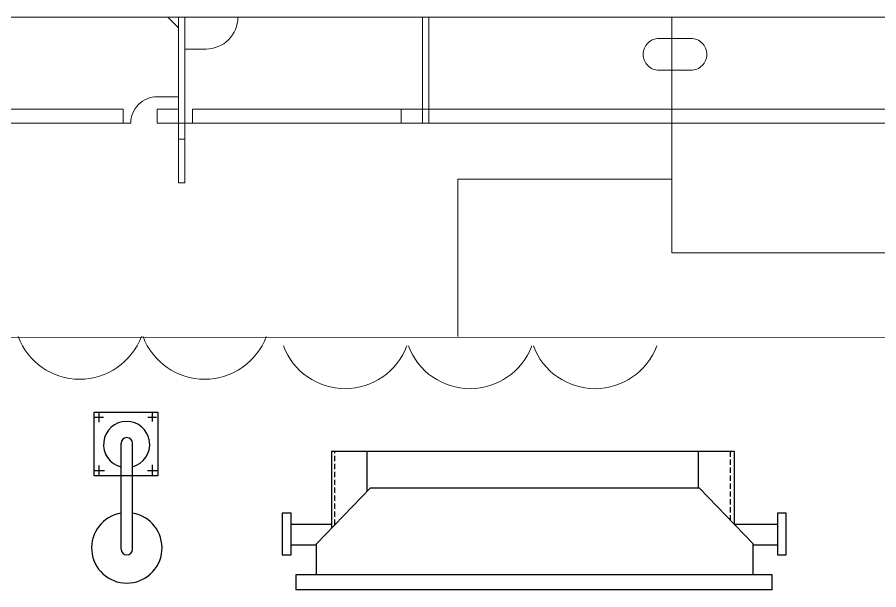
# Model space of a CAD drawing. Header units: millimetres. Extents: x -35117 to 70520, y -28859 to 27816.
# Drawn here: x -9117 to -8305, y 5368 to 5908 of the extents above; entities that cross this region are included whole.
import ezdxf

# ---------------------------------------------------------------- set-up
doc = ezdxf.new("R2010")
doc.units = ezdxf.units.MM
doc.linetypes.add('DASHED', pattern=[0.75, 0.5, -0.25])
doc.layers.add('-1102', color=7, linetype='Continuous')
doc.layers.add('ОЛЬГА', color=7, linetype='Continuous')
doc.layers.add('Hull', color=1, linetype='Continuous', lineweight=40)
doc.layers.add('Other', color=3, linetype='Continuous', lineweight=60)

# ---------------------------------------------------------------- blocks, each defined once
blk = doc.blocks.new('A$C5B54678D')
at = {"color": 2, "linetype": 'Continuous'}
for p, q in [((0, 6.224), (6, 6.224)), ((0, 0.224), (0, 6.224)), ((6, 6.224), (6, 0.224)), ((12.914, 3.86), (2.926, 3.86)), ((12.914, 2.771), (2.926, 2.771)), ((6, 0.224), (0, 0.224))]:
    blk.add_line(p, q, dxfattribs=at)
at = {"color": 0, "linetype": 'Continuous'}
for p, q in [((0.055, 5.708), (0.885, 5.708)), ((0.496, 6.119), (0.496, 5.285)), ((4.972, 5.708), (5.924, 5.708)), ((5.496, 5.268), (5.496, 6.178)), ((0.496, 1.133), (0.496, 0.287)), ((5.496, 0.287), (5.496, 1.212)), ((0.933, 0.708), (0.068, 0.708)), ((5.904, 0.708), (5.028, 0.708))]:
    blk.add_line(p, q, dxfattribs=at)
at = {"color": 2, "linetype": 'Continuous'}
for centre, radius, start, end in [((12.795, 3.315), 3.319, 189.42524, 170.55123), ((3.038, 3.297), 2.175, 15.00034, 346.02257), ((2.929, 3.316), 0.539, 90.33552, 269.66448), ((12.913, 3.316), 0.539, 270.33552, 89.66448)]:
    blk.add_arc(centre, radius, start, end, dxfattribs=at)
blk = doc.blocks.new('A$C55E62802')
at = {"layer": 'ОЛЬГА', "color": 2}
for p, q in [((4.629, 13.065), (4.629, 5.783)), ((4.629, 13.065), (39.525, 13.065)), ((7.988, 9.266), (7.988, 13.065)), ((39.23, 9.6), (39.23, 13.065)), ((39.23, 13.065), (42.589, 13.065)), ((42.589, 13.065), (42.589, 6.184)), ((3.227, 4.328), (8.31, 9.6)), ((8.31, 9.6), (39.295, 9.6)), ((44.377, 4.328), (39.295, 9.6)), ((0.841, 6.181), (4.629, 6.181)), ((42.592, 6.181), (46.666, 6.181)), ((47.507, 6.181), (47.515, 6.181)), ((0.841, 4.239), (3.227, 4.239)), ((3.227, 1.4), (3.227, 4.328)), ((44.377, 1.4), (44.377, 4.328)), ((44.377, 4.239), (46.666, 4.239)), ((47.507, 4.239), (47.515, 4.239)), ((3.227, 1.4), (3.227, 3.074)), ((46.16, 1.4), (1.265, 1.4)), ((46.16, 0), (46.16, 1.4)), ((46.16, 0), (1.265, 0))]:
    blk.add_line(p, q, dxfattribs=at)
at = {"layer": 'ОЛЬГА', "color": 7, "linetype": 'DASHED'}
for p, q in [((4.965, 6.131), (4.965, 13.065)), ((42.253, 6.532), (42.253, 13.065))]:
    blk.add_line(p, q, dxfattribs=at)
at = {"layer": 'ОЛЬГА', "color": 2}
for points in [[(0, 3.306), (0.841, 3.306), (0.841, 7.213), (0, 7.213)], [(46.666, 3.306), (47.507, 3.306), (47.507, 7.213), (46.666, 7.213)]]:
    blk.add_lwpolyline(points, close=True, dxfattribs=at)
for points in [[(1.265, 1.4), (1.265, 0)], [(46.16, 0), (46.16, 1.4)]]:
    blk.add_lwpolyline(points, dxfattribs=at)

msp = doc.modelspace()

# ---------------------------------------------------------------- linework, layer by layer
at = {"layer": '-1102', "color": 3, "lineweight": 0}
msp.add_line((-7212.631, 5908.005), (-11064.483, 5908.005), dxfattribs=at)
at = {"layer": 'Hull', "color": 3, "linetype": 'Continuous', "lineweight": 20}
for p, q in [((-8959.484, 5808.005), (-8965.484, 5808.005)), ((-8965.484, 5808.005), (-8965.484, 5793.005)), ((-8959.484, 5793.005), (-8959.484, 5808.005)), ((-8965.484, 5793.005), (-8959.484, 5793.005)), ((-8965.484, 5793.005), (-8965.484, 5751.956)), ((-8959.484, 5751.956), (-8959.484, 5793.005)), ((-8965.484, 5751.956), (-8959.484, 5751.956))]:
    msp.add_line(p, q, dxfattribs=at)
for points in [[(-8975.483, 5908.005), (-10309.484, 5908.005, -0.1989154), (-10318.27, 5886.792, -0.1989159), (-10339.483, 5878.005), (-10359.484, 5878.005), (-10359.484, 5808.005), (-9010.484, 5808.005, -0.1989107), (-9003.161, 5825.682, -0.1989159), (-8985.484, 5833.005), (-8965.484, 5833.005), (-8965.484, 5898.005), (-8975.483, 5908.005)], [(-7575.483, 5908.005), (-8909.484, 5908.005, -0.1989154), (-8918.27, 5886.792, -0.1989159), (-8939.483, 5878.005), (-8959.484, 5878.005), (-8959.484, 5808.005), (-7610.484, 5808.005, -0.1989107), (-7603.161, 5825.682, -0.1989159), (-7585.484, 5833.005), (-7565.484, 5833.005), (-7565.484, 5898.005), (-7575.483, 5908.005)], [(-8482.484, 5858.005), (-8512.484, 5858.005, -0.1989134), (-8523.091, 5862.399, -0.1989184), (-8527.484, 5873.005, -0.1989184), (-8523.091, 5883.611, -0.1989159), (-8512.484, 5888.005), (-8482.484, 5888.005, -0.1989159), (-8471.878, 5883.611, -0.1989184), (-8467.485, 5873.005, -0.1989184), (-8471.878, 5862.399, -0.1989134), (-8482.484, 5858.005, -0.1989134)]]:
    msp.add_lwpolyline(points, format="xyb", dxfattribs=at)
for points in [[(-8959.484, 5908.005), (-8959.484, 5808.005), (-8965.484, 5808.005), (-8965.484, 5908.005), (-8959.484, 5908.005)], [(-8729.484, 5908.005), (-8729.484, 5808.005), (-8735.484, 5808.005), (-8735.484, 5908.005), (-8729.484, 5908.005)], [(-9017.634, 5808.005), (-10352.334, 5808.005), (-10352.334, 5821.397), (-9017.634, 5821.397), (-9017.634, 5808.005)], [(-8965.484, 5808.005), (-8985.484, 5808.005), (-8985.484, 5821.397), (-8965.484, 5821.397), (-8965.484, 5808.005)], [(-7617.634, 5808.005), (-8952.334, 5808.005), (-8952.334, 5821.397), (-7617.634, 5821.397), (-7617.634, 5808.005)], [(-8735.484, 5808.005), (-8755.484, 5808.005), (-8755.484, 5821.397), (-8735.484, 5821.397), (-8735.484, 5808.005)]]:
    msp.add_lwpolyline(points, dxfattribs=at)
at = {"layer": 'Other', "color": 5, "linetype": 'Continuous', "lineweight": 18}
for p, q in [((-8500.484, 5908.005), (-8500.484, 5685.854)), ((-8702.3, 5755.164), (-8702.3, 5607.016)), ((-8500.484, 5755.164), (-8702.3, 5755.164)), ((-8018.485, 5685.854), (-8500.484, 5685.854)), ((-10859.494, 5606.976), (-7469.484, 5605.836))]:
    msp.add_line(p, q, dxfattribs=at)
at = {"layer": 'Other', "color": 251, "linetype": 'Continuous', "lineweight": 20}
for centre in [(-9058.521, 5628.679), (-8940.753, 5628.679), (-8808.346, 5619.716), (-8690.578, 5619.716), (-8572.81, 5619.716)]:
    msp.add_arc(centre, 62.024, 200.482623, 339.517377, dxfattribs=at)

# ---------------------------------------------------------------- block references
at = {"color": 0, "linetype": 'Continuous', "xscale": 10, "yscale": 10, "zscale": 10, "rotation": 270}
msp.add_blockref('A$C5B54678D', (-9047.28, 5535.518), dxfattribs=at)
at = {"layer": 'ОЛЬГА', "xscale": 10, "yscale": 10, "zscale": 10}
msp.add_blockref('A$C55E62802', (-8867.63, 5368.094), dxfattribs=at)

doc.saveas('drawing.dxf')
